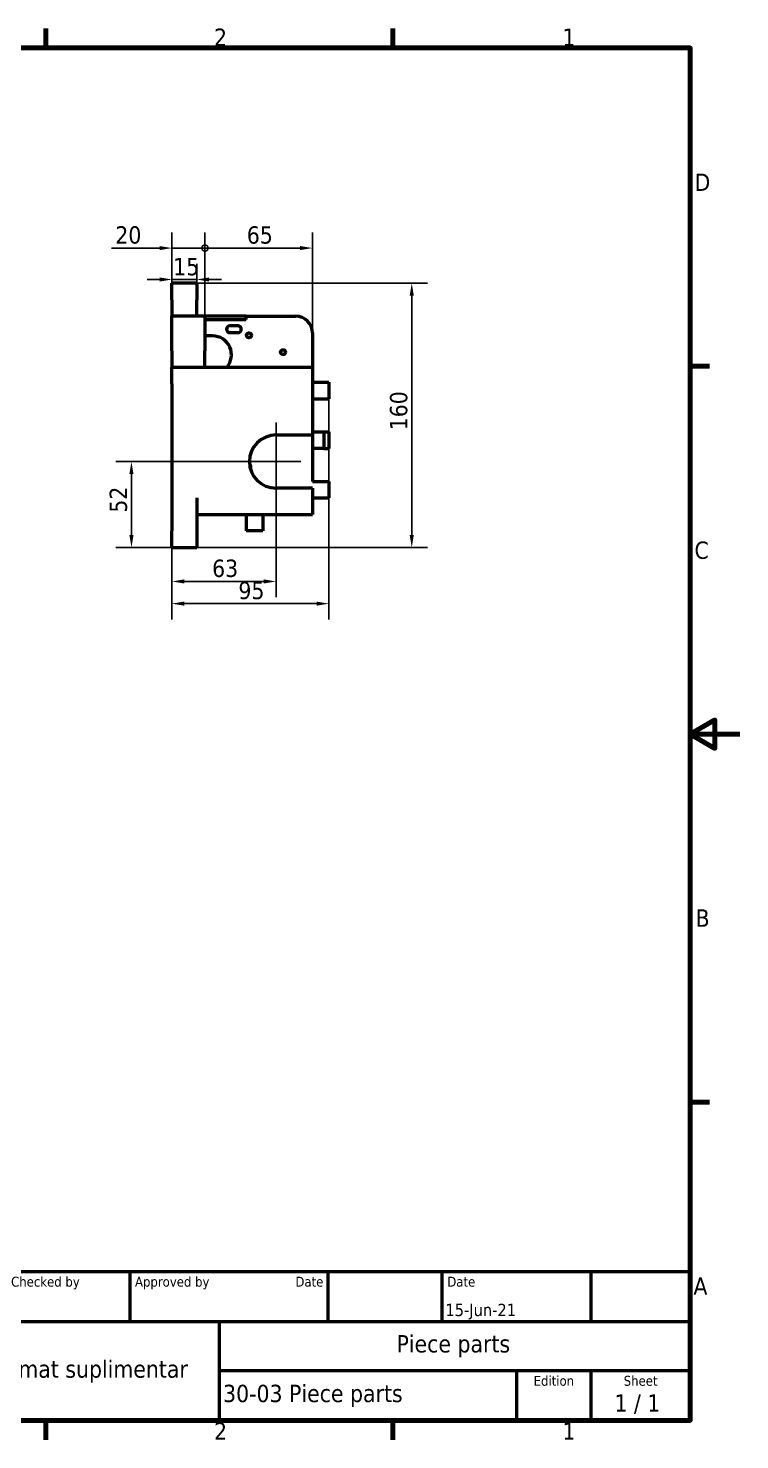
# Model space of a CAD drawing. Header units: millimetres. Extents: x 0 to 1260, y 0 to 891.
# Drawn here: x 829 to 1260, y 18 to 873 of the extents above; entities that cross this region are included whole.
import ezdxf
from ezdxf.enums import TextEntityAlignment as Align

# ---------------------------------------------------------------- set-up
doc = ezdxf.new("R2010")
doc.units = ezdxf.units.MM
doc.header["$LTSCALE"] = 3
for name, color, linetype, lineweight in [('Border (ISO)', 7, 'Continuous', 70), ('Center Mark (ISO)', 7, 'Continuous', 25), ('Dimension (ISO)', 7, 'Continuous', 25), ('Title (ISO)', 7, 'Continuous', 50), ('Visible (ISO)', 7, 'Continuous', 50)]:
    doc.layers.add(name, color=color, linetype=linetype, lineweight=lineweight)
doc.styles.add('Note Text (ISO)', font='tahoma.ttf')
doc.styles.add('Text Style39', font='tahoma.ttf')
doc.styles.add('Text Style41', font='tahoma.ttf')
doc.dimstyles.new('Default (ISO)', dxfattribs={"dimscale": 3, "dimtxt": 3.5, "dimasz": 2.5, "dimexe": 3.175, "dimexo": 0, "dimgap": 0.762, "dimtad": 1, "dimrnd": 1e-08, "dimzin": 0, "dimtxsty": 'Note Text (ISO)', "dimcen": 0.09, "dimdle": 10, "dimclrd": 256, "dimclre": 256, "dimclrt": 256, "dimazin": 0, "dimtfac": 1.001486, "dimtmove": 0, "dimatfit": 3, "dimfxl": 1, "dimtolj": 1, "dimtzin": 0, "dimlwd": -1, "dimlwe": -1, "dimarcsym": 0})

# ---------------------------------------------------------------- blocks, each defined once
blk = doc.blocks.new('Borders Default Border')
at = {"layer": 'Border (ISO)'}
for p, q in [((280, 287), (280, 290.9)), ((350, 287), (350, 290.9)), ((410, 222.75), (413.9, 222.75)), ((410, 74.25), (413.9, 74.25)), ((280, 10), (280, 6.1)), ((350, 10), (350, 6.1))]:
    blk.add_line(p, q, dxfattribs=at)
at = {"layer": 'Border (ISO)', "flags": 128}
for points in [[(10, 10), (10, 287), (410, 287), (410, 10), (10, 10)], [(420, 148.5), (410, 148.5), (415, 151.39), (415, 145.61), (410, 148.5)]]:
    blk.add_lwpolyline(points, dxfattribs=at)
at = {"layer": 'Border (ISO)', "char_height": 3.5, "attachment_point": 7, "style": 'Note Text (ISO)'}
for s, insert in [('2', (313.94, 287.4)), ('1', (384.21, 287.4)), ('D', (410.87, 258.13)), ('C', (410.86, 183.81)), ('B', (411.08, 109.63)), ('A', (410.66, 35.38)), ('2', (313.94, 6.1)), ('1', (384.21, 6.1))]:
    blk.add_mtext(s, dxfattribs=dict(at, insert=insert))
blk = doc.blocks.new('Title Blocks I.A.B')
at = {"layer": 'Title (ISO)'}
for p, q in [((270.07, 130), (100.07, 130)), ((100.07, 130), (100.07, 100)), ((132.07, 120), (132.07, 130)), ((157.07, 120), (157.07, 130)), ((197.07, 120), (197.07, 130)), ((220.07, 120), (220.07, 130)), ((250.07, 120), (250.07, 130)), ((270.07, 100), (270.07, 130)), ((100.07, 120), (270.07, 120)), ((175.07, 120), (175.07, 100)), ((270.07, 110), (175.07, 110)), ((235.07, 100), (235.07, 110)), ((250.07, 100), (250.07, 110)), ((100.07, 100), (270.07, 100))]:
    blk.add_line(p, q, dxfattribs=at)
at = {"layer": 'Title (ISO)', "style": 'Text Style41'}
for s, p in [('Designed by', (101.07, 129)), ('Checked by', (133.07, 129)), ('Approved by', (158.07, 129)), ('Date', (221.07, 129))]:
    blk.add_text(s, height=2, dxfattribs=at).set_placement(p, align=Align.TOP_LEFT)
blk.add_text('Date', height=2, dxfattribs=at).set_placement((196.07, 129), align=Align.TOP_RIGHT)
for s, p in [('Edition', (242.57, 109)), ('Sheet', (260.07, 109))]:
    blk.add_text(s, height=2, dxfattribs=at).set_placement(p, align=Align.TOP_CENTER)
at = {"layer": 'Title (ISO)', "style": 'Note Text (ISO)'}
blk.add_text('1 / 1 ', height=3.5, dxfattribs=at).set_placement((260.07, 103.5), align=Align.MIDDLE_CENTER)
at = {"layer": 'Title (ISO)'}
for tag, p, height, style in [('AUTHOR_001', (100.92, 121.05), 2.5, 'Text Style39'), ('CREATION_DATE_001', (220.69, 121.05), 2.5, 'Text Style39'), ('TITLE_001', (210.83, 113.72), 3.5, 'Note Text (ISO)'), ('COMPANY_001', (102.23, 108.63), 3.5, 'Note Text (ISO)'), ('PART_NUMBER_001', (175.84, 103.7), 3.5, 'Note Text (ISO)')]:
    blk.add_attdef(tag, p, '', height=height, dxfattribs=dict(at, style=style))
at = {"layer": 'Title (ISO)', "style": 'Text Style39'}
for tag, p in [('CHECKED_BY', (133.07, 121)), ('ENG_APPROVED_BY', (158.07, 121))]:
    blk.add_attdef(tag, text='', height=2.5, dxfattribs=at).set_placement(p, align=Align.BOTTOM_LEFT)
blk.add_attdef('ENG_APPROVAL_DATE', text='', height=2.5, dxfattribs=at).set_placement((196.07, 121), align=Align.BOTTOM_RIGHT)
at = {"layer": 'Title (ISO)', "style": 'Note Text (ISO)'}
blk.add_attdef('REVISION_NUMBER', text='', height=3.5, dxfattribs=at).set_placement((242.57, 103.5), align=Align.MIDDLE_CENTER)
blk = doc.blocks.new('*D7')
at = {"layer": 'Defpoints', "color": 0, "transparency": 16777216}
for p in [(1011.35, 648.52), (916.35, 568.52), (1011.35, 524.52)]:
    blk.add_point(p, dxfattribs=at)
at = {"layer": 'Dimension (ISO)', "transparency": 16777216}
for p, q in [((1011.35, 648.52), (1011.35, 515)), ((916.35, 568.52), (916.35, 515)), ((923.85, 524.52), (1003.85, 524.52))]:
    blk.add_line(p, q, dxfattribs=at)
for points in [[(923.85, 525.77), (923.85, 523.27), (916.35, 524.52)], [(1003.85, 525.77), (1003.85, 523.27), (1011.35, 524.52)]]:
    blk.add_solid(points, dxfattribs=at)
at = {"layer": 'Dimension (ISO)', "transparency": 16777216, "insert": (956.58, 537.74), "char_height": 10.5, "attachment_point": 1, "style": 'Note Text (ISO)'}
blk.add_mtext('\\A1;95', dxfattribs=at)
blk = doc.blocks.new('*D8')
at = {"layer": 'Defpoints', "color": 0, "transparency": 16777216}
for p in [(931.35, 718.52), (1061.49, 718.52), (931.35, 558.52)]:
    blk.add_point(p, dxfattribs=at)
at = {"layer": 'Dimension (ISO)', "transparency": 16777216}
for p, q in [((931.35, 718.52), (1071.02, 718.52)), ((1061.49, 566.02), (1061.49, 711.02)), ((931.35, 558.52), (1071.02, 558.52))]:
    blk.add_line(p, q, dxfattribs=at)
for points in [[(1060.24, 711.02), (1062.74, 711.02), (1061.49, 718.52)], [(1060.24, 566.02), (1062.74, 566.02), (1061.49, 558.52)]]:
    blk.add_solid(points, dxfattribs=at)
at = {"layer": 'Dimension (ISO)', "transparency": 16777216, "insert": (1048.28, 629.46), "char_height": 10.5, "attachment_point": 1, "rotation": 90, "style": 'Note Text (ISO)'}
blk.add_mtext('\\A1;160', dxfattribs=at)
blk = doc.blocks.new('*D9')
at = {"layer": 'Defpoints', "color": 0, "transparency": 16777216}
for p in [(979.35, 586.92), (916.35, 568.52), (979.35, 537.96)]:
    blk.add_point(p, dxfattribs=at)
at = {"layer": 'Dimension (ISO)', "transparency": 16777216}
for p, q in [((979.35, 586.92), (979.35, 528.43)), ((916.35, 568.52), (916.35, 528.43)), ((923.85, 537.96), (971.85, 537.96))]:
    blk.add_line(p, q, dxfattribs=at)
for points in [[(923.85, 539.21), (923.85, 536.71), (916.35, 537.96)], [(971.85, 539.21), (971.85, 536.71), (979.35, 537.96)]]:
    blk.add_solid(points, dxfattribs=at)
at = {"layer": 'Dimension (ISO)', "transparency": 16777216, "insert": (940.68, 551.18), "char_height": 10.5, "attachment_point": 1, "style": 'Note Text (ISO)'}
blk.add_mtext('\\A1;63', dxfattribs=at)
blk = doc.blocks.new('*D30')
at = {"layer": 'Defpoints', "color": 0, "transparency": 16777216}
for p in [(891.85, 610.52), (979.35, 610.52), (916.35, 558.52)]:
    blk.add_point(p, dxfattribs=at)
at = {"layer": 'Dimension (ISO)', "transparency": 16777216}
for p, q in [((979.35, 610.52), (882.33, 610.52)), ((891.85, 566.02), (891.85, 603.02)), ((916.35, 558.52), (882.33, 558.52))]:
    blk.add_line(p, q, dxfattribs=at)
for points in [[(890.6, 603.02), (893.1, 603.02), (891.85, 610.52)], [(890.6, 566.02), (893.1, 566.02), (891.85, 558.52)]]:
    blk.add_solid(points, dxfattribs=at)
at = {"layer": 'Dimension (ISO)', "transparency": 16777216, "insert": (878.63, 579.58), "char_height": 10.5, "attachment_point": 1, "rotation": 90, "style": 'Note Text (ISO)'}
blk.add_mtext('\\A1;52', dxfattribs=at)
blk = doc.blocks.new('_DotSmall')
at = {"color": 0, "linetype": 'ByBlock', "const_width": 0.5}
blk.add_lwpolyline([(-0.0625, 0, 1), (0.0625, 0, 1)], format="xyb", close=True, dxfattribs=at)
blk = doc.blocks.new('*D31')
at = {"layer": 'Defpoints', "color": 0, "transparency": 16777216}
for p in [(936.35, 739.79), (916.35, 688.52), (936.35, 688.52)]:
    blk.add_point(p, dxfattribs=at)
at = {"layer": 'Dimension (ISO)', "transparency": 16777216}
for p, q in [((916.35, 688.52), (916.35, 749.31)), ((936.35, 688.52), (936.35, 749.31)), ((908.85, 739.79), (879.8, 739.79)), ((936.35, 739.79), (916.35, 739.79)), ((936.35, 739.79), (951.35, 739.79))]:
    blk.add_line(p, q, dxfattribs=at)
blk.add_solid([(908.85, 741.04), (908.85, 738.54), (916.35, 739.79)], dxfattribs=at)
at = {"layer": 'Dimension (ISO)', "transparency": 16777216, "xscale": 7.5, "yscale": 7.5, "zscale": 7.5, "rotation": 180}
blk.add_blockref('_DotSmall', (936.35, 739.79), dxfattribs=at)
at = {"layer": 'Dimension (ISO)', "transparency": 16777216, "insert": (882.08, 753.01), "char_height": 10.5, "attachment_point": 1, "style": 'Note Text (ISO)'}
blk.add_mtext('\\A1;20', dxfattribs=at)
blk = doc.blocks.new('*D32')
at = {"layer": 'Defpoints', "color": 0, "transparency": 16777216}
for p in [(1001.35, 739.79), (936.35, 688.52), (1001.35, 657.52)]:
    blk.add_point(p, dxfattribs=at)
at = {"layer": 'Dimension (ISO)', "transparency": 16777216}
for p, q in [((936.35, 688.52), (936.35, 749.31)), ((1001.35, 657.52), (1001.35, 749.31)), ((936.35, 739.79), (993.85, 739.79))]:
    blk.add_line(p, q, dxfattribs=at)
blk.add_solid([(993.85, 741.04), (993.85, 738.54), (1001.35, 739.79)], dxfattribs=at)
at = {"layer": 'Dimension (ISO)', "transparency": 16777216, "xscale": 7.5, "yscale": 7.5, "zscale": 7.5, "rotation": 180}
blk.add_blockref('_DotSmall', (936.35, 739.79), dxfattribs=at)
at = {"layer": 'Dimension (ISO)', "transparency": 16777216, "insert": (961.66, 752.99), "char_height": 10.5, "attachment_point": 1, "style": 'Note Text (ISO)'}
blk.add_mtext('\\A1;65', dxfattribs=at)
blk = doc.blocks.new('*D33')
at = {"layer": 'Defpoints', "color": 0, "transparency": 16777216}
for p in [(916.35, 720.77), (916.35, 718.52), (931.35, 718.52)]:
    blk.add_point(p, dxfattribs=at)
at = {"layer": 'Dimension (ISO)', "transparency": 16777216}
for p, q in [((916.35, 718.52), (916.35, 730.29)), ((931.35, 718.52), (931.35, 730.29)), ((908.85, 720.77), (901.35, 720.77)), ((931.35, 720.77), (916.35, 720.77)), ((938.85, 720.77), (946.35, 720.77))]:
    blk.add_line(p, q, dxfattribs=at)
for points in [[(908.85, 722.02), (908.85, 719.52), (916.35, 720.77)], [(938.85, 722.02), (938.85, 719.52), (931.35, 720.77)]]:
    blk.add_solid(points, dxfattribs=at)
at = {"layer": 'Dimension (ISO)', "transparency": 16777216, "insert": (917.14, 733.81), "char_height": 10.5, "attachment_point": 1, "style": 'Note Text (ISO)'}
blk.add_mtext('\\A1;15', dxfattribs=at)

msp = doc.modelspace()

# ---------------------------------------------------------------- linework, layer by layer
at = {"layer": 'Center Mark (ISO)', "linetype": 'Continuous'}
for p, q in [((979.3514, 634.1239), (979.3514, 586.9239)), ((994.3514, 610.5239), (955.7514, 610.5239))]:
    msp.add_line(p, q, dxfattribs=at)
at = {"layer": 'Visible (ISO)'}
for p, q in [((916.3514, 708.5239), (916.3514, 718.5239)), ((931.3514, 718.5239), (916.3514, 718.5239)), ((931.3514, 718.5239), (931.3514, 708.5239)), ((916.3514, 708.5239), (916.3514, 698.5239)), ((931.3514, 698.5239), (931.3514, 708.5239)), ((916.3514, 688.5239), (916.3514, 698.5239)), ((936.3514, 698.5239), (916.3514, 698.5239)), ((936.3514, 698.5239), (936.3514, 688.5239)), ((961.3514, 698.5239), (936.3514, 698.5239)), ((936.3514, 696.5239), (961.3514, 696.5239)), ((956.3514, 692.6176), (951.3514, 692.6176)), ((961.3514, 698.5239), (991.3514, 698.5239)), ((961.3514, 696.5239), (961.3514, 698.5239)), ((916.3514, 677.5239), (916.3514, 688.5239)), ((936.3514, 688.5239), (936.3514, 677.5239)), ((940.8514, 686.6176), (936.3514, 686.6176)), ((951.3514, 688.6176), (956.3514, 688.6176)), ((1001.3514, 688.5239), (1001.3514, 667.5239)), ((916.3514, 677.5239), (916.3514, 667.5239)), ((936.3514, 667.5239), (936.3514, 677.5239)), ((916.3514, 657.5239), (916.3514, 667.5239)), ((1001.3514, 667.5239), (916.3514, 667.5239)), ((1001.3514, 667.5239), (1001.3514, 657.5239)), ((1001.3514, 658.5239), (1011.3514, 658.5239)), ((1011.3514, 658.5239), (1011.3514, 648.5239)), ((916.3514, 657.5239), (916.3514, 568.5239)), ((1001.3514, 657.5239), (1001.3514, 626.6239)), ((1001.3514, 648.5239), (1011.3514, 648.5239)), ((979.3514, 626.6239), (1001.3514, 626.6239)), ((1001.3514, 628.5239), (1008.3514, 628.5239)), ((1001.3514, 626.6239), (1001.3514, 598.5239)), ((1008.3514, 628.5239), (1008.3514, 618.5239)), ((1008.3514, 628.5239), (1011.3514, 628.5239)), ((1011.3514, 628.5239), (1011.3514, 618.5239)), ((1008.3514, 618.5239), (1001.3514, 618.5239)), ((1008.3514, 618.5239), (1011.3514, 618.5239)), ((1001.3514, 598.5239), (1011.3514, 598.5239)), ((1011.3514, 598.5239), (1011.3514, 588.5239)), ((1001.3514, 594.4239), (979.3514, 594.4239)), ((1001.3514, 594.4239), (1001.3514, 588.5239)), ((931.3514, 588.5239), (931.3514, 568.5239)), ((1001.3514, 588.5239), (1001.3514, 578.5239)), ((1001.3514, 588.5239), (1011.3514, 588.5239)), ((931.3514, 578.5239), (1001.3514, 578.5239)), ((961.3514, 578.5239), (961.3514, 568.5239)), ((971.3514, 578.5239), (971.3514, 568.5239)), ((916.3514, 558.5239), (916.3514, 568.5239)), ((931.3514, 568.5239), (931.3514, 558.5239)), ((971.3514, 568.5239), (961.3514, 568.5239)), ((916.3514, 558.5239), (931.3514, 558.5239))]:
    msp.add_line(p, q, dxfattribs=at)
for centre in [(962.9824, 686.9874), (983.5931, 676.7797)]:
    msp.add_circle(centre, 1.5, dxfattribs=at)
for centre, radius, start, end in [((951.3514, 690.6176), 2, 90, 270), ((956.3514, 690.6176), 2, 270, 90), ((991.3514, 688.5239), 10, 0, 90), ((940.8514, 675.1176), 11.5, 318.676061, 90), ((979.3514, 610.5239), 16.1, 90, 270), ((960.3514, 607.0239), 3.8, 341.4857834, 39.3891673)]:
    msp.add_arc(centre, radius, start, end, dxfattribs=at)

# ---------------------------------------------------------------- block references
at = {"xscale": 3, "yscale": 3, "zscale": 3}
msp.add_blockref('Borders Default Border', (0, 0), dxfattribs=at)
msp.add_blockref('Title Blocks I.A.B', (419.7858, -270), dxfattribs=at).add_auto_attribs({'TITLE_001': 'Piece parts', 'PART_NUMBER_001': '30-03 Piece parts', 'COMPANY_001': '              Injectomat suplimentar', 'AUTHOR_001': 'Iulian Bors', 'CREATION_DATE_001': '15-Jun-21'})

# ---------------------------------------------------------------- dimensions: what is measured, and where the dimension line sits
at = {"layer": 'Dimension (ISO)'}
for base, p1, p2, angle, override, picture, middle in [((936.3514, 739.7854), (916.3514, 688.5239), (936.3514, 688.5239), 180, {"dimgap": 0.762, "dimdec": 0, "dimblk2": 'DotSmall', "dimsah": 1, "dimdle": 0, "dimtol": 0, "dimlim": 0, "dimtp": 0, "dimtm": 0, "dimtdec": 2, "dimtofl": 1, "dimatfit": 1}, '*D31', (889.2887, 739.7854)), ((1001.3514, 739.7854), (936.3514, 688.5239), (1001.3514, 657.5239), 180, {"dimgap": 0.762, "dimdec": 0, "dimblk1": 'DotSmall', "dimsah": 1, "dimdle": 0, "dimtol": 0, "dimlim": 0, "dimtp": 0, "dimtm": 0, "dimtdec": 2, "dimtofl": 0, "dimatfit": 1}, '*D32', (968.8714, 739.7854)), ((916.3514, 720.7686), (931.3514, 718.5239), (916.3514, 718.5239), 180, {"dimgap": 0.762, "dimdec": 0, "dimtol": 0, "dimlim": 0, "dimtp": 0, "dimtm": 0, "dimtdec": 2, "dimtofl": 1, "dimatfit": 1}, '*D33', (923.8514, 720.7686)), ((1061.4914, 718.5239), (931.3514, 558.5239), (931.3514, 718.5239), 90, {"dimgap": 0.762, "dimdec": 0, "dimtol": 0, "dimlim": 0, "dimtp": 0, "dimtm": 0, "dimtdec": 2, "dimtofl": 0, "dimatfit": 1}, '*D8', (1061.4914, 640.1943)), ((1011.3514, 524.5239), (916.3514, 568.5239), (1011.3514, 648.5239), 180, {"dimgap": 0.762, "dimdec": 0, "dimtol": 0, "dimlim": 0, "dimtp": 0, "dimtm": 0, "dimtdec": 2, "dimtofl": 0, "dimatfit": 1}, '*D7', (963.8514, 524.5239)), ((891.8514, 610.5239), (916.3514, 558.5239), (979.3514, 610.5239), 90, {"dimgap": 0.762, "dimdec": 0, "dimtol": 0, "dimlim": 0, "dimtp": 0, "dimtm": 0, "dimtdec": 2, "dimtofl": 0, "dimatfit": 1}, '*D30', (891.8514, 586.7093)), ((979.3514, 537.959), (916.3514, 568.5239), (979.3514, 586.9239), 180, {"dimgap": 0.762, "dimdec": 0, "dimtol": 0, "dimlim": 0, "dimtp": 0, "dimtm": 0, "dimtdec": 2, "dimtofl": 0, "dimatfit": 1}, '*D9', (947.8514, 537.959))]:
    dim = msp.add_linear_dim(base=base, p1=p1, p2=p2, angle=angle, dimstyle='Default (ISO)', override=override, dxfattribs=at)
    dim.commit()
    dim.dimension.update_dxf_attribs({"geometry": picture, "text_midpoint": middle, "dimtype": 160})

doc.saveas('drawing.dxf')
